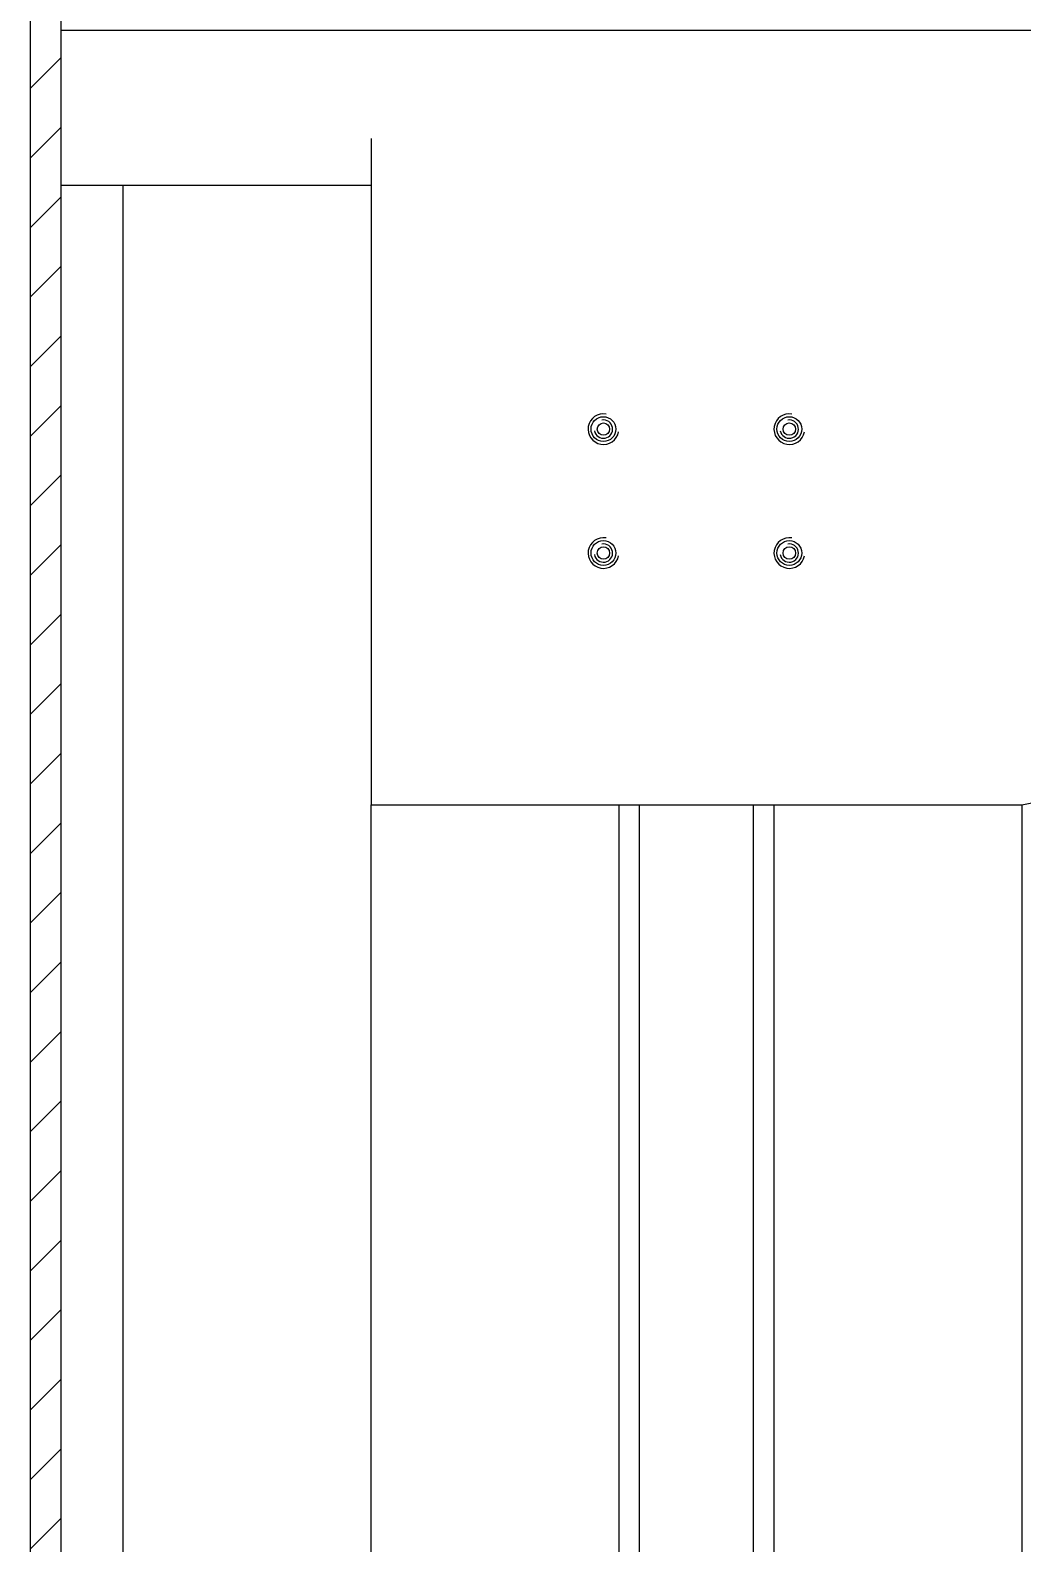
# Model space of a CAD drawing. Header units: millimetres. Extents: x 651 to 8859, y -354 to 894.
# Drawn here: x 2631.94 to 2644.74, y 125.64 to 145.17 of the extents above; entities that cross this region are included whole.
import ezdxf
from ezdxf import colors
from ezdxf.entities.mleader import LeaderData, LeaderLine
from ezdxf.math import Vec2, Vec3

# ---------------------------------------------------------------- set-up
doc = ezdxf.new("R2010")
doc.units = ezdxf.units.MM
doc.layers.get('0').update_dxf_attribs({"lineweight": 18})
for name, color, linetype, lineweight in [('cienka', 7, 'Continuous', 9), ('Kreskowanie (ISO)', 7, 'Continuous', 9), ('Widoczne (ISO)', 7, 'Continuous', 18), ('Widoczne wąskie (ISO)', 7, 'Continuous', 9)]:
    doc.layers.add(name, color=color, linetype=linetype, lineweight=lineweight)
doc.styles.get("Standard").update_dxf_attribs({"font": 'tahoma.ttf'})

# ---------------------------------------------------------------- blocks, each defined once
blk = doc.blocks.new('_Dot')
at = {"color": 0, "linetype": 'ByBlock', "lineweight": -2}
blk.add_line((-0.5, 0), (-1, 0), dxfattribs=at)
at = {"color": 0, "linetype": 'ByBlock', "const_width": 0.5}
blk.add_lwpolyline([(-0.25, 0, 1), (0.25, 0, 1)], format="xyb", close=True, dxfattribs=at)

msp = doc.modelspace()

# ---------------------------------------------------------------- hatches: boundary and pattern name
at = {"layer": 'Kreskowanie (ISO)'}
h = msp.add_hatch(dxfattribs=at)
h.set_pattern_fill('ANSI31', color=256, scale=0.2, style=0)
h.paths.add_polyline_path([(2631.944, 106.281), (2632.344, 106.281), (2632.344, 107.081), (2632.344, 198.281), (2635.144, 198.281), (2635.144, 198.531), (2635.144, 198.705), (2633.144, 198.705), (2633.144, 199.656), (2635.144, 199.656), (2635.144, 199.831), (2635.144, 200.031), (2635.144, 200.505), (2633.144, 200.505), (2633.144, 201.456), (2635.144, 201.456), (2635.144, 201.881), (2635.144, 201.881), (2632.344, 201.881), (2632.344, 205.481), (2632.344, 206.681), (2631.944, 206.681), (2631.944, 125.081)])

# ---------------------------------------------------------------- linework, layer by layer
at = {"layer": 'Widoczne (ISO)'}
for p, q in [((2631.944, 206.681), (2631.944, 106.281)), ((2632.344, 106.281), (2632.344, 198.281)), ((2632.344, 145.167), (2649.544, 145.167)), ((2632.344, 143.767), (2632.344, 145.167)), ((2636.344, 143.767), (2636.344, 135.167)), ((2632.344, 143.167), (2636.344, 143.167)), ((2633.144, 107.481), (2633.144, 143.167)), ((2644.744, 135.167), (2685.544, 143.167)), ((2636.344, 135.167), (2644.744, 135.167)), ((2636.344, 107.481), (2636.344, 135.167)), ((2639.544, 135.167), (2639.544, 110.281)), ((2641.544, 135.167), (2641.544, 110.281)), ((2644.744, 135.167), (2644.744, 107.481))]:
    msp.add_line(p, q, dxfattribs=at)
for centre, radius in [((2639.344, 140.017), 0.16), ((2639.344, 140.017), 0.08), ((2641.744, 140.017), 0.16), ((2641.744, 140.017), 0.08), ((2639.344, 138.417), 0.16), ((2639.344, 138.417), 0.08), ((2641.744, 138.417), 0.16), ((2641.744, 138.417), 0.08)]:
    msp.add_circle(centre, radius, dxfattribs=at)
at = {"layer": 'Widoczne wąskie (ISO)'}
for p, q in [((2639.807, 135.167), (2639.807, 110.281)), ((2641.281, 110.281), (2641.281, 135.167))]:
    msp.add_line(p, q, dxfattribs=at)
for centre, radius, start, end in [((2639.344, 140.017), 0.198, 80, 350), ((2641.744, 140.017), 0.198, 80, 350), ((2639.344, 140.017), 0.118, 190, 100), ((2641.744, 140.017), 0.118, 190, 100), ((2639.344, 138.417), 0.198, 80, 350), ((2639.344, 138.417), 0.118, 190, 100), ((2641.744, 138.417), 0.198, 80, 350), ((2641.744, 138.417), 0.118, 190, 100)]:
    msp.add_arc(centre, radius, start, end, dxfattribs=at)

# ---------------------------------------------------------------- leaders
at = {"layer": 'cienka'}
ml = msp.add_multileader_mtext('Standard', dxfattribs=at)
ml.set_content('24', color=256)
ml.set_leader_properties()
ml.set_arrow_properties(name='DOT')
ml.build(insert=Vec2(0, 0))
ml.multileader.update_dxf_attribs({"has_dogleg": 0, "text_left_attachment_type": 5, "text_right_attachment_type": 6, "text_top_attachment_type": 10, "dogleg_length": 0, "arrow_head_size": 1})
ctx = ml.context
ctx.base_point, ctx.char_height, ctx.arrow_head_size, ctx.landing_gap_size, ctx.plane_origin = Vec3(2666.815, 121.302), 5, 1, 0, Vec3(2739.953, 193.654)
ctx.left_attachment, ctx.right_attachment, ctx.bottom_attachment = 5, 6, 10
notes = []
notes.append((ctx, [(1, (1, 1, 0), (2666.815, 121.302), (1, 0), 0, [(0, [(2641.079, 107.082)], 0, [])])]))
ctx.mtext.insert, ctx.mtext.flow_direction = Vec3(2666.815, 127.406), 5
for ctx, leaders in notes:
    for number, flags, end, landing, length, lines in leaders:
        leader = LeaderData()
        leader.index, (leader.has_last_leader_line, leader.has_dogleg_vector, leader.attachment_direction) = number, flags
        leader.last_leader_point, leader.dogleg_vector, leader.dogleg_length = Vec3(end), Vec3(landing), length
        for number, points, colour, breaks in lines:
            line = LeaderLine()
            line.index, line.vertices, line.color, line.breaks = number, Vec3.list(points), colors.encode_raw_color(colour), breaks
            leader.lines.append(line)
        ctx.leaders.append(leader)

doc.saveas('drawing.dxf')
